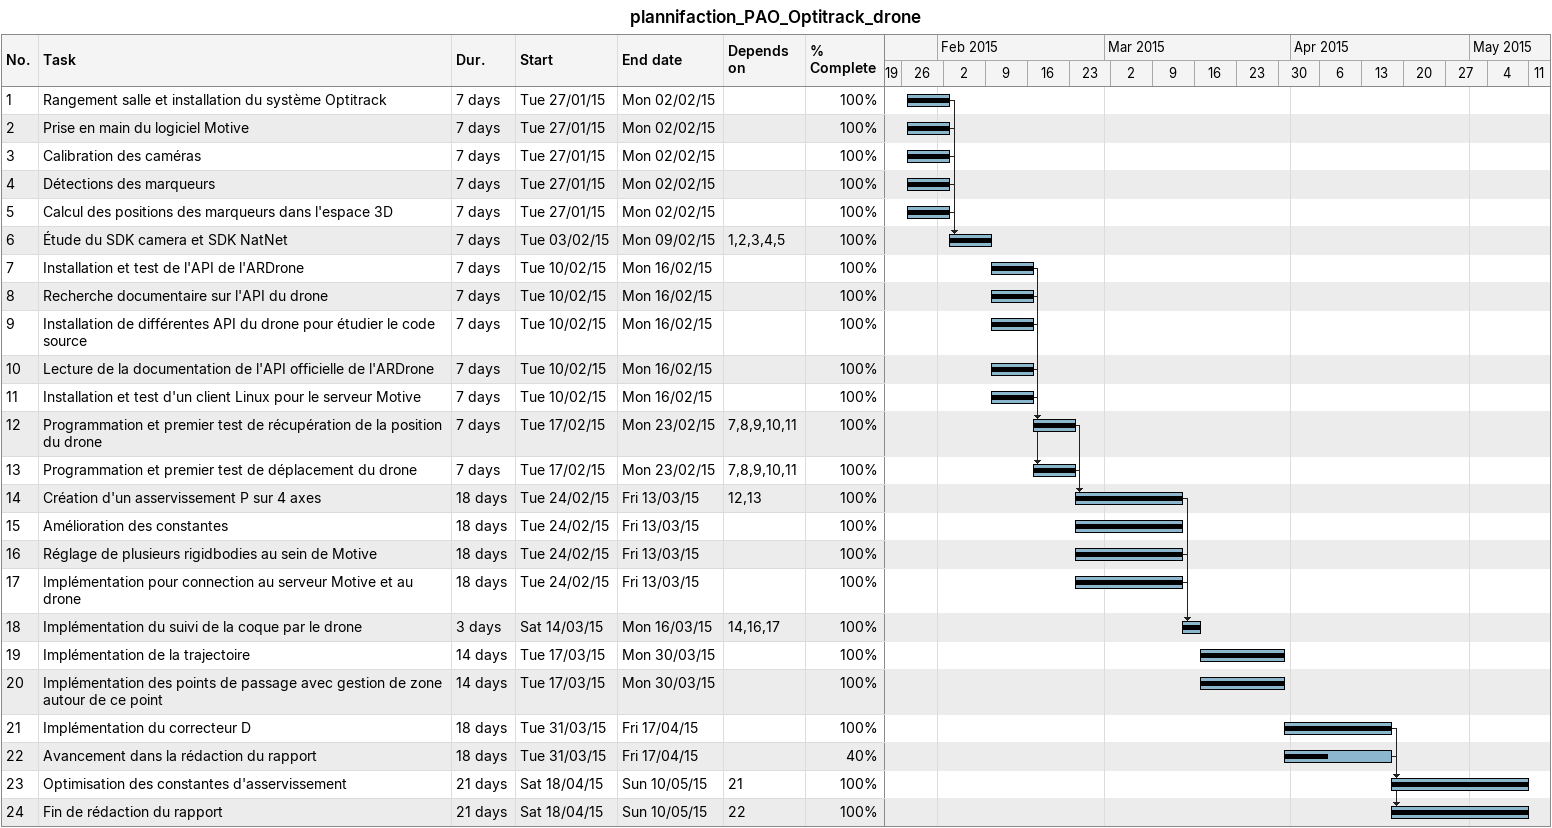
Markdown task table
plannifaction_PAO_Optitrack_drone

| ID | Task | Duration | Start | Finish | Predecessors | % complete |
|---|---|---|---|---|---|---|
| 1 | Rangement salle et installation du système Optitrack | 7d | 2015-01-27 | 2015-02-02 |  | 100 |
| 2 | Prise en main du logiciel Motive | 7d | 2015-01-27 | 2015-02-02 |  | 100 |
| 3 | Calibration des caméras | 7d | 2015-01-27 | 2015-02-02 |  | 100 |
| 4 | Détections des marqueurs | 7d | 2015-01-27 | 2015-02-02 |  | 100 |
| 5 | Calcul des positions des marqueurs dans l'espace 3D | 7d | 2015-01-27 | 2015-02-02 |  | 100 |
| 6 | Étude du SDK camera et SDK NatNet | 7d | 2015-02-03 | 2015-02-09 | 1, 2, 3, 4, 5 | 100 |
| 7 | Installation et test de l'API de l'ARDrone | 7d | 2015-02-10 | 2015-02-16 |  | 100 |
| 8 | Recherche documentaire sur l'API du drone | 7d | 2015-02-10 | 2015-02-16 |  | 100 |
| 9 | Installation de différentes API du drone pour étudier le code source | 7d | 2015-02-10 | 2015-02-16 |  | 100 |
| 10 | Lecture de la documentation de l'API officielle de l'ARDrone | 7d | 2015-02-10 | 2015-02-16 |  | 100 |
| 11 | Installation et test d'un client Linux pour le serveur Motive | 7d | 2015-02-10 | 2015-02-16 |  | 100 |
| 12 | Programmation et premier test de récupération de la position du drone | 7d | 2015-02-17 | 2015-02-23 | 7, 8, 9, 10, 11 | 100 |
| 13 | Programmation et premier test de déplacement du drone | 7d | 2015-02-17 | 2015-02-23 | 7, 8, 9, 10, 11 | 100 |
| 14 | Création d'un asservissement P sur 4 axes | 18d | 2015-02-24 | 2015-03-13 | 12, 13 | 100 |
| 15 | Amélioration des constantes | 18d | 2015-02-24 | 2015-03-13 |  | 100 |
| 16 | Réglage de plusieurs rigidbodies au sein de Motive | 18d | 2015-02-24 | 2015-03-13 |  | 100 |
| 17 | Implémentation pour connection au serveur Motive et au drone | 18d | 2015-02-24 | 2015-03-13 |  | 100 |
| 18 | Implémentation du suivi de la coque par le drone | 3d | 2015-03-14 | 2015-03-16 | 14, 16, 17 | 100 |
| 19 | Implémentation de la trajectoire | 14d | 2015-03-17 | 2015-03-30 |  | 100 |
| 20 | Implémentation des points de passage avec gestion de zone autour de ce point | 14d | 2015-03-17 | 2015-03-30 |  | 100 |
| 21 | Implémentation du correcteur D | 18d | 2015-03-31 | 2015-04-17 |  | 100 |
| 22 | Avancement dans la rédaction du rapport | 18d | 2015-03-31 | 2015-04-17 |  | 40 |
| 23 | Optimisation des constantes d'asservissement | 21d | 2015-04-18 | 2015-05-10 | 21 | 100 |
| 24 | Fin de rédaction du rapport | 21d | 2015-04-18 | 2015-05-10 | 22 | 100 |
